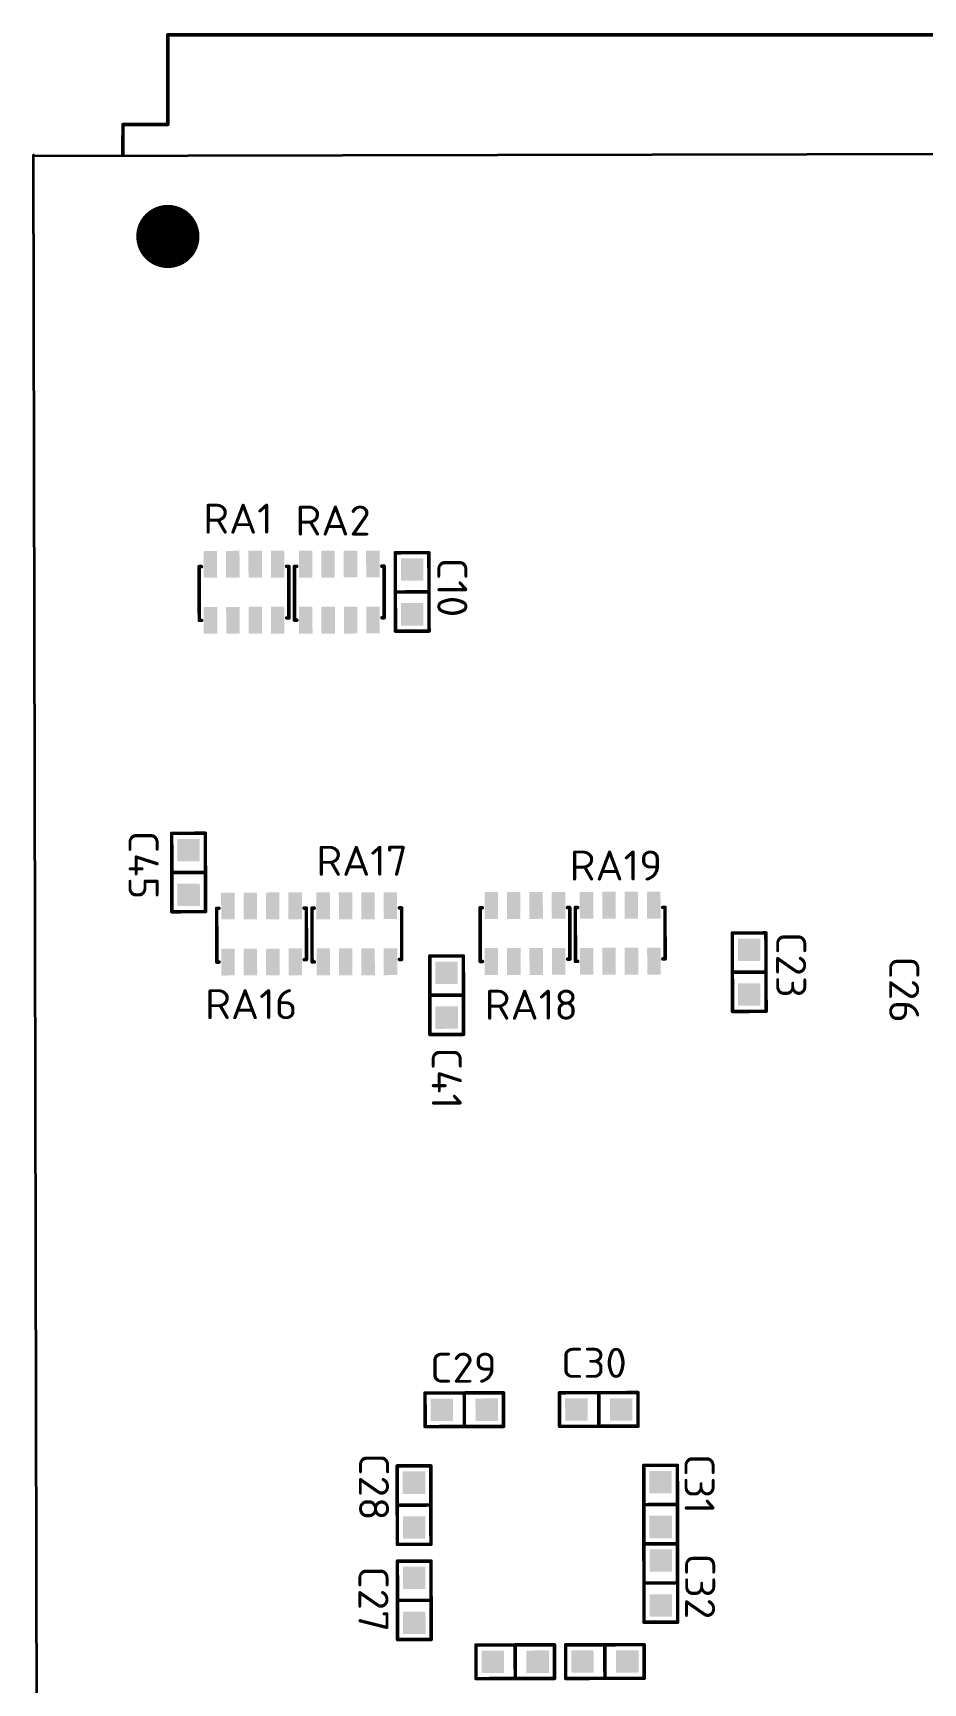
# Model space of a CAD drawing. Header units: millimetres. Extents: x -173 to 422, y 500 to 694.
# Drawn here: x 188 to 238.4, y 582.6 to 676.1 of the extents above; entities that cross this region are included whole.
import ezdxf

# ---------------------------------------------------------------- set-up
doc = ezdxf.new("R2010")
doc.units = ezdxf.units.MM
doc.layers.get('0').update_dxf_attribs({"color": 250})
for name, color, linetype, lineweight in [('BOARD', 7, 'Continuous', 35), ('BOTTOM', 254, 'Continuous', 35), ('TOP', 254, 'Continuous', 35)]:
    doc.layers.add(name, color=color, linetype=linetype, lineweight=lineweight)
doc.styles.get("Standard").update_dxf_attribs({"font": 'txt.shx'})

# ---------------------------------------------------------------- blocks, each defined once
blk = doc.blocks.new('SHAPE_SQ_500_500_0_0_0_0')
blk.add_solid([(-0.635, -0.635), (0.635, -0.635), (-0.635, 0.635), (0.635, 0.635)])
blk = doc.blocks.new('UNIT_DISC')
at = {"linetype": 'Continuous', "const_width": 0.5}
blk.add_lwpolyline([(0.25, 0, 1), (-0.25, 0, 1)], format="xyb", close=True, dxfattribs=at)
blk = doc.blocks.new('SHAPE_SQ_600_300_0_0_0_0')
blk.add_solid([(-0.762, -0.381), (0.762, -0.381), (-0.762, 0.381), (0.762, 0.381)])
blk = doc.blocks.new('SHAPE_EL_1409_1409_0_0_0_0')
at = {"xscale": 3.581, "yscale": 3.581, "zscale": 3.581}
blk.add_blockref('UNIT_DISC', (0, 0), dxfattribs=at)

msp = doc.modelspace()

# ---------------------------------------------------------------- linework, layer by layer
at = {"layer": 'BOARD', "linetype": 'Continuous'}
for p, q in [((188.0318, 669.1149), (421.3303, 669.5969)), ((188.3624, 509.0953), (188.0318, 669.1149))]:
    msp.add_line(p, q, dxfattribs=at)
at = {"layer": 'BOTTOM', "linetype": 'Continuous', "const_width": 0.2007}
for points in [[(208.5253, 646.6147), (210.4303, 646.6186)], [(208.5345, 642.1697), (208.5253, 646.6147)], [(210.4395, 642.1736), (210.4303, 646.6186)], [(197.4144, 645.8297), (197.5414, 645.83)], [(197.4207, 642.7818), (197.4144, 645.8297)], [(202.4944, 645.8402), (202.3674, 645.84)], [(202.5004, 642.9192), (202.4944, 645.8402)], [(202.8119, 645.8409), (202.9389, 645.8412)], [(202.8182, 642.7929), (202.8119, 645.8409)], [(207.8919, 645.8514), (207.7649, 645.8511)], [(207.8979, 642.9304), (207.8919, 645.8514)], [(208.5299, 644.3922), (210.4349, 644.3961)], [(197.4207, 642.7818), (197.5477, 642.782)], [(202.5004, 642.9192), (202.3734, 642.919)], [(202.8182, 642.7929), (202.9452, 642.7932)], [(207.8979, 642.9304), (207.7709, 642.9301)], [(208.5345, 642.1697), (210.4395, 642.1736)], [(197.7631, 630.7174), (195.8581, 630.7135)], [(195.8581, 630.7135), (195.8673, 626.2685)], [(197.7631, 630.7174), (197.7723, 626.2724)], [(197.7677, 628.4949), (195.8627, 628.491)], [(198.4069, 626.4643), (198.5339, 626.4645)], [(198.4132, 623.4163), (198.4069, 626.4643)], [(203.4869, 626.4748), (203.3599, 626.4745)], [(203.4929, 623.5538), (203.4869, 626.4748)], [(203.8044, 626.4754), (203.9314, 626.4757)], [(203.8107, 623.4274), (203.8044, 626.4754)], [(208.8844, 626.4859), (208.7574, 626.4856)], [(208.8904, 623.5649), (208.8844, 626.4859)], [(213.3294, 626.4951), (213.4564, 626.4953)], [(213.3357, 623.4471), (213.3294, 626.4951)], [(218.4094, 626.5056), (218.2824, 626.5053)], [(218.4154, 623.5846), (218.4094, 626.5056)], [(218.7268, 626.5062), (218.8538, 626.5065)], [(218.7331, 623.4582), (218.7268, 626.5062)], [(223.8068, 626.5167), (223.6798, 626.5165)], [(223.8129, 623.5957), (223.8068, 626.5167)], [(197.7723, 626.2724), (195.8673, 626.2685)], [(227.6198, 625.0641), (229.5248, 625.068)], [(227.629, 620.6191), (227.6198, 625.0641)], [(229.534, 620.6231), (229.5248, 625.068)], [(210.4775, 623.7587), (212.3825, 623.7626)], [(210.4867, 619.3137), (210.4775, 623.7587)], [(212.3917, 619.3176), (212.3825, 623.7626)], [(198.4132, 623.4163), (198.5402, 623.4165)], [(203.4929, 623.5538), (203.3659, 623.5535)], [(203.8107, 623.4274), (203.9377, 623.4277)], [(208.8904, 623.5649), (208.7634, 623.5646)], [(213.3357, 623.4471), (213.4627, 623.4474)], [(218.4154, 623.5846), (218.2884, 623.5843)], [(218.7331, 623.4582), (218.8601, 623.4585)], [(223.8129, 623.5957), (223.6859, 623.5955)], [(227.6244, 622.8416), (229.5294, 622.8455)], [(210.4821, 621.5362), (212.3871, 621.5401)], [(227.629, 620.6191), (229.534, 620.6231)], [(210.4867, 619.3137), (212.3917, 619.3176)], [(214.6562, 599.0023), (210.2112, 598.9931)], [(210.2151, 597.0881), (210.2112, 598.9931)], [(212.4376, 597.0927), (212.4337, 598.9977)], [(214.6601, 597.0973), (214.6562, 599.0023)], [(222.2762, 599.018), (217.8312, 599.0088)], [(217.8351, 597.1038), (217.8312, 599.0088)], [(220.0576, 597.1084), (220.0537, 599.0134)], [(222.2801, 597.113), (222.2762, 599.018)], [(214.6601, 597.0973), (210.2151, 597.0881)], [(222.2801, 597.113), (217.8351, 597.1038)], [(210.5372, 594.8663), (208.6322, 594.8623)], [(208.6322, 594.8623), (208.6414, 590.4173)], [(210.5372, 594.8663), (210.5464, 590.4213)], [(222.6022, 594.8912), (224.5072, 594.8951)], [(222.6114, 590.4462), (222.6022, 594.8912)], [(224.5164, 590.4501), (224.5072, 594.8951)], [(210.5418, 592.6438), (208.6368, 592.6398)], [(222.6068, 592.6687), (224.5118, 592.6726)], [(210.5464, 590.4213), (208.6414, 590.4173)], [(222.6114, 590.4462), (224.5164, 590.4501)], [(222.6114, 590.4462), (224.5164, 590.4501)], [(222.6205, 586.0012), (222.6114, 590.4462)], [(224.5255, 586.0051), (224.5164, 590.4501)], [(208.6434, 589.4648), (210.5484, 589.4688)], [(208.6525, 585.0198), (208.6434, 589.4648)], [(210.5575, 585.0238), (210.5484, 589.4688)], [(222.616, 588.2237), (224.5209, 588.2276)], [(208.648, 587.2423), (210.5529, 587.2463)], [(222.6205, 586.0012), (224.5255, 586.0051)], [(208.6525, 585.0198), (210.5575, 585.0238)], [(217.5432, 584.7207), (213.0982, 584.7115)], [(213.1021, 582.8065), (213.0982, 584.7115)], [(215.3246, 582.8111), (215.3207, 584.7161)], [(217.5471, 582.8157), (217.5432, 584.7207)], [(218.1782, 584.722), (222.6232, 584.7312)], [(218.1782, 584.722), (218.1821, 582.817)], [(220.4007, 584.7266), (220.4046, 582.8216)], [(222.6232, 584.7312), (222.6271, 582.8262)], [(217.5471, 582.8157), (213.1021, 582.8065)], [(218.1821, 582.817), (222.6271, 582.8262)]]:
    msp.add_lwpolyline(points, dxfattribs=at)
at = {"layer": 'BOTTOM', "linetype": 'Continuous'}
for radius, start, end in [(0.0317, 90.118379, 270.118379), (0.0317, 90.118379, 270.118379), (0.00635, 90.118379, 270.118379), (0.00635, 90.118379, 270.118379), (0.0317, 270.118379, 90.118379), (0.0317, 270.118379, 90.118379), (0.00635, 270.118379, 90.118379), (0.00635, 270.118379, 90.118379)]:
    msp.add_arc((188.0318, 669.1149), radius, start, end, dxfattribs=at)
at = {"layer": 'TOP', "linetype": 'Continuous', "const_width": 0.2007}
for points in [[(195.6403, 670.89), (195.6403, 675.97)], [(195.6403, 675.97), (284.5403, 675.97)], [(193.0856, 669.1254), (193.1003, 670.89)], [(193.1003, 670.89), (195.6403, 670.89)]]:
    msp.add_lwpolyline(points, dxfattribs=at)

# ---------------------------------------------------------------- block references
at = {"layer": 'BOTTOM', "xscale": -1}
for name, p, rotation in [('SHAPE_SQ_600_300_0_0_0_0', (198.0491, 645.9581), 90.11837918617724), ('SHAPE_SQ_600_300_0_0_0_0', (199.3191, 645.9607), 90.11837918617724), ('SHAPE_SQ_600_300_0_0_0_0', (200.5891, 645.9633), 90.11837918617724), ('SHAPE_SQ_600_300_0_0_0_0', (201.8591, 645.9659), 90.11837918617724), ('SHAPE_SQ_600_300_0_0_0_0', (203.4466, 645.9692), 90.11837918617724), ('SHAPE_SQ_600_300_0_0_0_0', (204.7166, 645.9718), 90.11837918617724), ('SHAPE_SQ_600_300_0_0_0_0', (205.9866, 645.9745), 90.11837918617724), ('SHAPE_SQ_600_300_0_0_0_0', (207.2566, 645.9771), 90.11837918617724), ('SHAPE_SQ_500_500_0_0_0_0', (209.4797, 645.6642), 0.1183791861772493), ('SHAPE_SQ_600_300_0_0_0_0', (198.0557, 642.7831), 90.11837918617724), ('SHAPE_SQ_600_300_0_0_0_0', (199.3257, 642.7857), 90.11837918617724), ('SHAPE_SQ_600_300_0_0_0_0', (200.5957, 642.7883), 90.11837918617724), ('SHAPE_SQ_600_300_0_0_0_0', (201.8657, 642.7909), 90.11837918617724), ('SHAPE_SQ_600_300_0_0_0_0', (203.4532, 642.7942), 90.11837918617724), ('SHAPE_SQ_600_300_0_0_0_0', (204.7232, 642.7968), 90.11837918617724), ('SHAPE_SQ_600_300_0_0_0_0', (205.9932, 642.7995), 90.11837918617724), ('SHAPE_SQ_600_300_0_0_0_0', (207.2632, 642.8021), 90.11837918617724), ('SHAPE_SQ_500_500_0_0_0_0', (209.485, 643.1242), 0.1183791861772493), ('SHAPE_SQ_500_500_0_0_0_0', (196.8126, 629.763), 180.1183791861772), ('SHAPE_SQ_500_500_0_0_0_0', (196.8178, 627.223), 180.1183791861772), ('SHAPE_SQ_600_300_0_0_0_0', (199.0416, 626.5926), 90.11837918617724), ('SHAPE_SQ_600_300_0_0_0_0', (200.3116, 626.5952), 90.11837918617724), ('SHAPE_SQ_600_300_0_0_0_0', (201.5816, 626.5978), 90.11837918617724), ('SHAPE_SQ_600_300_0_0_0_0', (202.8516, 626.6004), 90.11837918617724), ('SHAPE_SQ_600_300_0_0_0_0', (204.4391, 626.6037), 90.11837918617724), ('SHAPE_SQ_600_300_0_0_0_0', (205.7091, 626.6063), 90.11837918617724), ('SHAPE_SQ_600_300_0_0_0_0', (206.9791, 626.609), 90.11837918617724), ('SHAPE_SQ_600_300_0_0_0_0', (208.2491, 626.6116), 90.11837918617724), ('SHAPE_SQ_600_300_0_0_0_0', (213.9641, 626.6234), 90.11837918617724), ('SHAPE_SQ_600_300_0_0_0_0', (215.2341, 626.626), 90.11837918617724), ('SHAPE_SQ_600_300_0_0_0_0', (216.5041, 626.6286), 90.11837918617724), ('SHAPE_SQ_600_300_0_0_0_0', (217.7741, 626.6313), 90.11837918617724), ('SHAPE_SQ_600_300_0_0_0_0', (219.3616, 626.6346), 90.11837918617724), ('SHAPE_SQ_600_300_0_0_0_0', (220.6316, 626.6372), 90.11837918617724), ('SHAPE_SQ_600_300_0_0_0_0', (221.9016, 626.6398), 90.11837918617724), ('SHAPE_SQ_600_300_0_0_0_0', (223.1716, 626.6424), 90.11837918617724), ('SHAPE_SQ_500_500_0_0_0_0', (228.5743, 624.1136), 0.1183791861772493), ('SHAPE_SQ_600_300_0_0_0_0', (199.0482, 623.4176), 90.11837918617724), ('SHAPE_SQ_600_300_0_0_0_0', (200.3182, 623.4202), 90.11837918617724), ('SHAPE_SQ_600_300_0_0_0_0', (201.5882, 623.4228), 90.11837918617724), ('SHAPE_SQ_600_300_0_0_0_0', (202.8582, 623.4254), 90.11837918617724), ('SHAPE_SQ_600_300_0_0_0_0', (204.4457, 623.4287), 90.11837918617724), ('SHAPE_SQ_600_300_0_0_0_0', (205.7157, 623.4313), 90.11837918617724), ('SHAPE_SQ_600_300_0_0_0_0', (206.9857, 623.434), 90.11837918617724), ('SHAPE_SQ_600_300_0_0_0_0', (208.2557, 623.4366), 90.11837918617724), ('SHAPE_SQ_600_300_0_0_0_0', (213.9707, 623.4484), 90.11837918617724), ('SHAPE_SQ_600_300_0_0_0_0', (215.2407, 623.451), 90.11837918617724), ('SHAPE_SQ_600_300_0_0_0_0', (216.5107, 623.4537), 90.11837918617724), ('SHAPE_SQ_600_300_0_0_0_0', (217.7806, 623.4563), 90.11837918617724), ('SHAPE_SQ_600_300_0_0_0_0', (219.3681, 623.4596), 90.11837918617724), ('SHAPE_SQ_600_300_0_0_0_0', (220.6381, 623.4622), 90.11837918617724), ('SHAPE_SQ_600_300_0_0_0_0', (221.9081, 623.4648), 90.11837918617724), ('SHAPE_SQ_600_300_0_0_0_0', (223.1781, 623.4674), 90.11837918617724), ('SHAPE_SQ_500_500_0_0_0_0', (211.432, 622.8082), 0.1183791861772493), ('SHAPE_SQ_500_500_0_0_0_0', (228.5796, 621.5736), 0.1183791861772493), ('SHAPE_SQ_500_500_0_0_0_0', (211.4372, 620.2682), 0.1183791861772493), ('SHAPE_SQ_500_500_0_0_0_0', (211.1656, 598.0426), 90.11837918617724), ('SHAPE_SQ_500_500_0_0_0_0', (213.7056, 598.0478), 90.11837918617724), ('SHAPE_SQ_500_500_0_0_0_0', (218.7856, 598.0583), 90.11837918617724), ('SHAPE_SQ_500_500_0_0_0_0', (221.3256, 598.0635), 90.11837918617724), ('SHAPE_SQ_500_500_0_0_0_0', (209.5867, 593.9118), 180.1183791861772), ('SHAPE_SQ_500_500_0_0_0_0', (223.5566, 593.9406), 0.1183791861772493), ('SHAPE_SQ_500_500_0_0_0_0', (209.5919, 591.3718), 180.1183791861772), ('SHAPE_SQ_500_500_0_0_0_0', (223.5619, 591.4007), 0.1183791861772493), ('SHAPE_SQ_500_500_0_0_0_0', (223.5658, 589.4957), 0.1183791861772493), ('SHAPE_SQ_500_500_0_0_0_0', (209.5978, 588.5143), 0.1183791861772493), ('SHAPE_SQ_500_500_0_0_0_0', (223.5711, 586.9557), 0.1183791861772493), ('SHAPE_SQ_500_500_0_0_0_0', (209.6031, 585.9743), 0.1183791861772493), ('SHAPE_SQ_500_500_0_0_0_0', (214.0527, 583.761), 90.11837918617724), ('SHAPE_SQ_500_500_0_0_0_0', (216.5927, 583.7662), 90.11837918617724), ('SHAPE_SQ_500_500_0_0_0_0', (219.1326, 583.7715), 270.1183791861772), ('SHAPE_SQ_500_500_0_0_0_0', (221.6726, 583.7767), 270.1183791861772)]:
    msp.add_blockref(name, p, dxfattribs=dict(at, rotation=rotation))
at = {"layer": 'BOTTOM', "xscale": -0.20066, "yscale": 0.20066, "zscale": 0.20066, "rotation": 90.11837918617724}
for p in [(208.5253, 646.6147), (208.5253, 646.6147), (210.4303, 646.6186), (210.4303, 646.6186), (197.4144, 645.8297), (197.4144, 645.8297), (197.5414, 645.83), (202.3674, 645.84), (202.4944, 645.8402), (202.4944, 645.8402), (202.8119, 645.8409), (202.8119, 645.8409), (202.9389, 645.8412), (207.7649, 645.8511), (207.8919, 645.8514), (207.8919, 645.8514), (208.5299, 644.3922), (210.4349, 644.3961), (197.4207, 642.7818), (197.4207, 642.7818), (197.5477, 642.782), (202.3734, 642.919), (202.5004, 642.9192), (202.5004, 642.9192), (202.8182, 642.7929), (202.8182, 642.7929), (202.9452, 642.7932), (207.7709, 642.9301), (207.8979, 642.9304), (207.8979, 642.9304), (208.5345, 642.1697), (208.5345, 642.1697), (210.4395, 642.1736), (210.4395, 642.1736), (195.8581, 630.7135), (195.8581, 630.7135), (197.7631, 630.7174), (197.7631, 630.7174), (195.8627, 628.491), (197.7677, 628.4949), (198.4069, 626.4643), (198.4069, 626.4643), (198.5339, 626.4645), (203.3599, 626.4745), (203.4869, 626.4748), (203.4869, 626.4748), (203.8044, 626.4754), (203.8044, 626.4754), (203.9314, 626.4757), (208.7574, 626.4856), (208.8844, 626.4859), (208.8844, 626.4859), (213.3294, 626.4951), (213.3294, 626.4951), (213.4564, 626.4953), (218.2824, 626.5053), (218.4094, 626.5056), (218.4094, 626.5056), (218.7268, 626.5062), (218.7268, 626.5062), (218.8538, 626.5065), (223.6798, 626.5165), (223.8068, 626.5167), (223.8068, 626.5167), (195.8673, 626.2685), (195.8673, 626.2685), (197.7723, 626.2724), (197.7723, 626.2724), (227.6198, 625.0641), (227.6198, 625.0641), (229.5248, 625.068), (229.5248, 625.068), (210.4775, 623.7587), (210.4775, 623.7587), (212.3825, 623.7626), (212.3825, 623.7626), (198.4132, 623.4163), (198.4132, 623.4163), (198.5402, 623.4165), (203.3659, 623.5535), (203.4929, 623.5538), (203.4929, 623.5538), (203.8107, 623.4274), (203.8107, 623.4274), (203.9377, 623.4277), (208.7634, 623.5646), (208.8904, 623.5649), (208.8904, 623.5649), (213.3357, 623.4471), (213.3357, 623.4471), (213.4627, 623.4474), (218.2884, 623.5843), (218.4154, 623.5846), (218.4154, 623.5846), (218.7331, 623.4582), (218.7331, 623.4582), (218.8601, 623.4585), (223.6859, 623.5955), (223.8129, 623.5957), (223.8129, 623.5957), (227.6244, 622.8416), (229.5294, 622.8455), (210.4821, 621.5362), (212.3871, 621.5401), (227.629, 620.6191), (227.629, 620.6191), (229.534, 620.6231), (229.534, 620.6231), (210.4867, 619.3137), (210.4867, 619.3137), (212.3917, 619.3176), (212.3917, 619.3176), (210.2112, 598.9931), (210.2112, 598.9931), (212.4337, 598.9977), (214.6562, 599.0023), (214.6562, 599.0023), (217.8312, 599.0088), (217.8312, 599.0088), (220.0537, 599.0134), (222.2762, 599.018), (222.2762, 599.018), (210.2151, 597.0881), (210.2151, 597.0881), (212.4376, 597.0927), (214.6601, 597.0973), (214.6601, 597.0973), (217.8351, 597.1038), (217.8351, 597.1038), (220.0576, 597.1084), (222.2801, 597.113), (222.2801, 597.113), (208.6322, 594.8623), (208.6322, 594.8623), (210.5372, 594.8663), (210.5372, 594.8663), (222.6022, 594.8912), (222.6022, 594.8912), (224.5072, 594.8951), (224.5072, 594.8951), (208.6368, 592.6398), (210.5418, 592.6438), (222.6068, 592.6687), (224.5118, 592.6726), (208.6414, 590.4173), (208.6414, 590.4173), (210.5464, 590.4213), (210.5464, 590.4213), (222.6114, 590.4462), (222.6114, 590.4462), (222.6114, 590.4462), (222.6114, 590.4462), (224.5164, 590.4501), (224.5164, 590.4501), (224.5164, 590.4501), (224.5164, 590.4501), (208.6434, 589.4648), (208.6434, 589.4648), (210.5484, 589.4688), (210.5484, 589.4688), (222.616, 588.2237), (224.5209, 588.2276), (208.648, 587.2423), (210.5529, 587.2463), (222.6205, 586.0012), (222.6205, 586.0012), (224.5255, 586.0051), (224.5255, 586.0051), (208.6525, 585.0198), (208.6525, 585.0198), (210.5575, 585.0238), (210.5575, 585.0238), (213.0982, 584.7115), (213.0982, 584.7115), (215.3207, 584.7161), (217.5432, 584.7207), (217.5432, 584.7207), (218.1782, 584.722), (218.1782, 584.722), (220.4007, 584.7266), (222.6232, 584.7312), (222.6232, 584.7312), (213.1021, 582.8065), (213.1021, 582.8065), (215.3246, 582.8111), (217.5471, 582.8157), (217.5471, 582.8157), (218.1821, 582.817), (218.1821, 582.817), (220.4046, 582.8216), (222.6271, 582.8262), (222.6271, 582.8262)]:
    msp.add_blockref('UNIT_DISC', p, dxfattribs=at)
at = {"layer": 'TOP', "xscale": 0.20066, "yscale": 0.20066, "zscale": 0.20066, "rotation": 270.0000000000178}
for p in [(195.6403, 675.97), (195.6403, 675.97), (193.1003, 670.89), (193.1003, 670.89), (195.6403, 670.89), (195.6403, 670.89)]:
    msp.add_blockref('UNIT_DISC', p, dxfattribs=at)
at = {"layer": 'TOP', "rotation": 180.0000000000177}
msp.add_blockref('SHAPE_EL_1409_1409_0_0_0_0', (195.6403, 664.54), dxfattribs=at)

# ---------------------------------------------------------------- texts
at = {"layer": 'BOTTOM'}
for s, p in [('RA1', (197.643, 647.6962)), ('RA2', (202.8688, 647.5892)), ('RA17', (204.0508, 628.306)), ('RA19', (218.402, 628.0374)), ('RA16', (197.7526, 620.181)), ('RA18', (213.5944, 620.1517)), ('C29', (210.4934, 599.5798)), ('C30', (217.9127, 599.8518))]:
    msp.add_text(s, height=1.7, dxfattribs=at).set_placement(p)
for s, p in [('C10', (210.9074, 646.3343)), ('C45', (193.4113, 630.86)), ('C23', (230.1046, 625.1159)), ('C26', (236.5074, 623.7339)), ('C41', (210.5884, 618.5738)), ('C28', (206.4699, 595.5824)), ('C31', (224.9107, 595.5396)), ('C32', (224.9452, 589.8997)), ('C27', (206.4372, 589.1738))]:
    msp.add_text(s, height=1.7, rotation=270, dxfattribs=at).set_placement(p)

doc.saveas('drawing.dxf')
